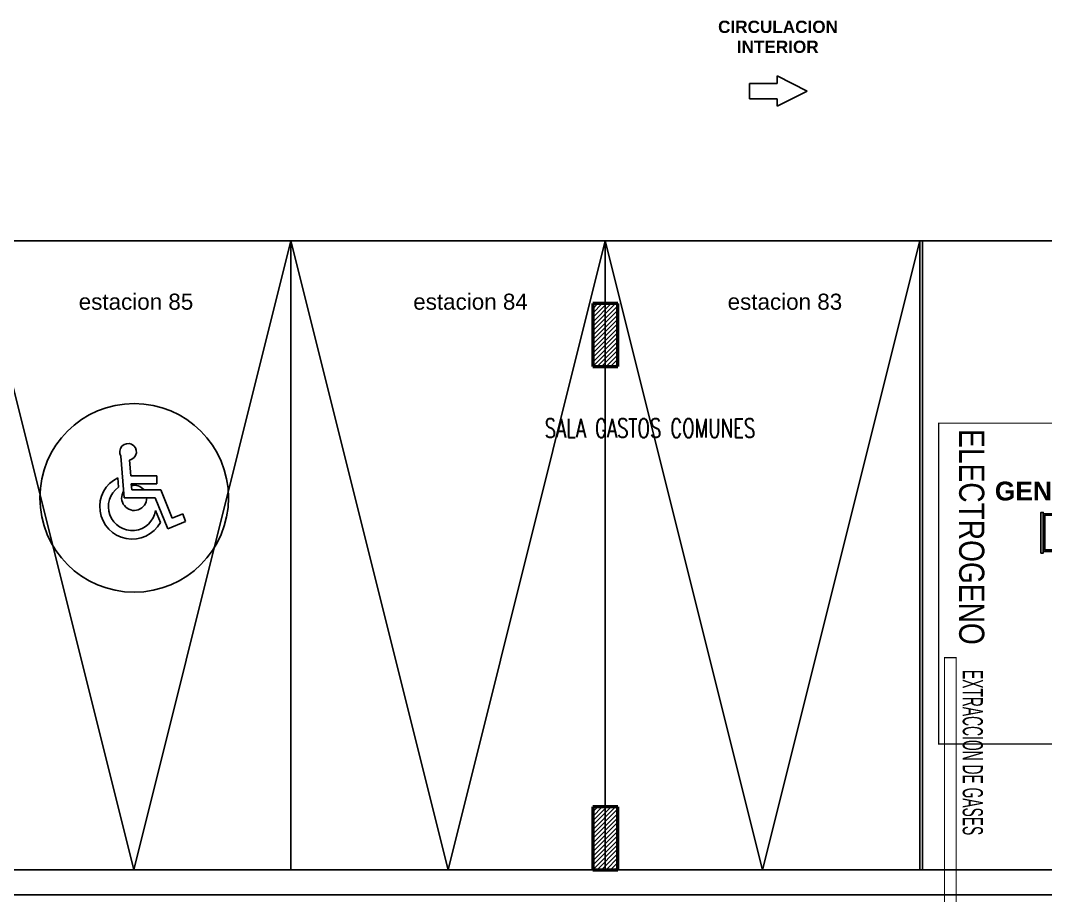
# Model space of a CAD drawing. Header units: millimetres. Extents: x -42700 to 155289, y -7931 to 68797.
# Drawn here: x 13645 to 21795, y 14145 to 21100 of the extents above; entities that cross this region are included whole.
import ezdxf

# ---------------------------------------------------------------- set-up
doc = ezdxf.new("R2010")
doc.units = ezdxf.units.MM
doc.linetypes.add('DASHDOT', pattern=[25.4, 12.7, -6.35, 0, -6.35])
doc.layers.add('01 arquitectura', color=8, linetype='Continuous')
doc.layers.add('3 bandejas', color=113, linetype='Continuous', lineweight=25)
doc.styles.add('ARIAL', font='arial.ttf')
doc.styles.add('Arial_4', font='arial.ttf', dxfattribs={"height": 0.1275})
doc.styles.add('Arial_B', font='arialbd.ttf', dxfattribs={"height": 0.0975})
doc.styles.add('Arial_B_1', font='arialbd.ttf', dxfattribs={"height": 0.15})
doc.styles.add('ROMANS1', font='romans.shx')
doc.styles.add('ROMANT', font='ARIALN.TTF', dxfattribs={"height": 200})

msp = doc.modelspace()

# ---------------------------------------------------------------- hatches: boundary and pattern name
at = {"layer": '01 arquitectura'}
h = msp.add_hatch(dxfattribs=at)
h.set_pattern_fill('_USER', color=9, scale=24.999937, angle=45, style=0, pattern_type=0)
h.set_pattern_definition([(45, (18194.7, 18349.644), (-17.6776, 17.6776), [])])
h.paths.add_polyline_path([(18194.699, 18349.644), (18394.699, 18349.644), (18394.699, 18849.643), (18194.699, 18849.643)])
h = msp.add_hatch(dxfattribs=at)
h.set_pattern_fill('_USER', color=9, scale=24.999937, angle=45, style=0, pattern_type=0)
h.set_pattern_definition([(45, (18194.7, 14349.654), (-17.6776, 17.6776), [])])
h.paths.add_polyline_path([(18194.699, 14349.654), (18394.699, 14349.654), (18394.699, 14849.653), (18194.699, 14849.653)])

# ---------------------------------------------------------------- linework, layer by layer
at = {"layer": '01 arquitectura', "color": 8}
for p, q in [((19901.159, 20539.371), (19661.159, 20659.371)), ((19661.159, 20659.371), (19661.159, 20598.925)), ((19441.16, 20598.925), (19661.159, 20598.925)), ((19441.16, 20478.925), (19441.16, 20598.925)), ((19661.159, 20478.925), (19441.16, 20478.925)), ((19901.159, 20538.478), (19661.159, 20418.479)), ((19661.159, 20418.479), (19661.159, 20478.925)), ((23294.687, 19349.642), (867.003, 19349.642)), ((14544.708, 14349.654), (13294.712, 19349.642)), ((14544.708, 14349.654), (15794.705, 19349.642)), ((15794.705, 19349.642), (15794.705, 14349.654)), ((17044.702, 14349.654), (15794.705, 19349.642)), ((17044.702, 14349.654), (18294.699, 19349.642)), ((18294.699, 19349.642), (18294.699, 14349.654)), ((19544.696, 14349.654), (18294.699, 19349.642)), ((19544.696, 14349.654), (20794.693, 19349.642)), ((20794.693, 19349.642), (20794.693, 14349.654)), ((14443.511, 17637.815), (14468.832, 17305.625)), ((14520.908, 17479.63), (14511.247, 17606.379)), ((14425.056, 17390.038), (14419.272, 17465.926)), ((14729.951, 17479.63), (14520.908, 17479.63)), ((14729.951, 17417.937), (14729.951, 17479.63)), ((14529.206, 17370.776), (14525.611, 17417.937)), ((14525.611, 17417.937), (14729.951, 17417.937)), ((14759.547, 17370.776), (14529.206, 17370.776)), ((14851.362, 17144.978), (14759.547, 17370.776)), ((14468.832, 17305.625), (14715.708, 17305.625)), ((14715.708, 17305.625), (14815.408, 17060.437)), ((14757.461, 17110.183), (14718.787, 17205.294)), ((14815.408, 17060.437), (14957.837, 17117.384)), ((14936.672, 17179.087), (14851.362, 17144.978)), ((14957.837, 17117.384), (14936.672, 17179.087)), ((12294.714, 14349.654), (18194.699, 14349.654)), ((18394.699, 14349.654), (23194.687, 14349.654)), ((23194.687, 14149.655), (867.003, 14149.655)), ((867.003, 14149.655), (23194.687, 14149.655))]:
    msp.add_line(p, q, dxfattribs=at)
at = {"layer": '01 arquitectura', "color": 8, "lineweight": 50}
for p, q in [((18194.699, 18849.643), (18194.699, 18349.644)), ((18394.699, 18849.643), (18194.699, 18849.643)), ((18394.699, 18349.644), (18394.699, 18849.643)), ((18194.699, 18349.644), (18394.699, 18349.644)), ((18194.699, 14849.653), (18194.699, 14349.654)), ((18394.699, 14849.653), (18194.699, 14849.653)), ((18394.699, 14349.654), (18394.699, 14849.653)), ((18194.699, 14349.654), (18394.699, 14349.654))]:
    msp.add_line(p, q, dxfattribs=at)
at = {"layer": '01 arquitectura', "color": 9}
msp.add_lwpolyline([(20794.693, 14349.654), (20817.207, 14349.654), (20817.207, 19349.642), (20794.693, 19349.642)], close=True, dxfattribs=at)
at = {"layer": '01 arquitectura', "color": 6}
msp.add_lwpolyline([(24154.684, 14349.654), (20794.693, 14349.654), (20794.693, 19349.642), (24151.598, 19349.642)], close=True, dxfattribs=at)
at = {"layer": '01 arquitectura', "color": 9, "linetype": 'DASHDOT', "const_width": 10}
for points in [[(20944.681, 17899.645), (21894.679, 17899.645), (21894.679, 15349.652), (20944.681, 15349.652)], [(20992.099, 16035.318), (21084.827, 16035.318), (21084.827, 14019.184), (20992.099, 14019.184)]]:
    msp.add_lwpolyline(points, close=True, dxfattribs=at)
at = {"layer": '01 arquitectura', "color": 8}
msp.add_circle((14548.832, 17305.625), 749.998, dxfattribs=at)
for centre, radius, start, end in [((14500.313, 17671.512), 66.045, 279.5296114, 210.6777104), ((14532.431, 17234.879), 257.27, 116.0940158, 331.008057), ((14532.431, 17234.879), 188.69, 124.6842098, 350.9794263), ((14548.832, 17305.625), 100, 40.8493161, 102.7936884), ((14548.832, 17305.625), 100, 147.4387992, 0)]:
    msp.add_arc(centre, radius, start, end, dxfattribs=at)
at = {"layer": '3 bandejas', "ltscale": 0.01, "elevation": 2502.131}
msp.add_lwpolyline([(21759.199, 16866.924), (21777.448, 16866.924), (21777.448, 16879.822), (21877.447, 16879.822), (21877.447, 16904.822), (21865.447, 16904.822), (21865.447, 16891.822), (21789.448, 16891.822), (21789.448, 17167.821), (21865.447, 17167.821), (21865.447, 17154.821), (21877.447, 17154.821), (21877.447, 17179.821), (21777.448, 17179.821), (21777.448, 16866.924), (21759.199, 16866.924), (21759.199, 17189.793), (21777.448, 17189.793), (21777.448, 17179.821)], dxfattribs=at)

# ---------------------------------------------------------------- texts
at = {"layer": '01 arquitectura', "color": 7, "lineweight": 13, "style": 'ROMANS1', "width": 0.7}
msp.add_text('SALA GASTOS COMUNES', height=150, dxfattribs=at).set_placement((17812.736, 17784.594))
at = {"layer": '01 arquitectura', "color": 9, "style": 'ARIAL', "width": 0.8}
msp.add_text('ELECTROGENO', height=199.9995, rotation=270, dxfattribs=at).set_placement((21108.586, 17851.635, 304.541))
at = {"layer": '01 arquitectura', "color": 9, "linetype": 'DASHDOT', "style": 'ROMANT', "width": 0.6}
msp.add_text('EXTRACCION DE GASES', height=159.9996, rotation=270.000028, dxfattribs=at).set_placement((21136.964, 15937.214))
at = {"layer": '01 arquitectura', "color": 8, "attachment_point": 1}
for s, insert, char_height, width, style in [('CIRCULACION ', (19191.679, 21099.009), 97.49976, 1208.54088, 'Arial_B'), ('INTERIOR', (19340.507, 20940.26), 97.4998, 799.68128, 'Arial_B'), ('estacion 85', (14107.599, 18928.938), 127.49968, 1130.37655, 'Arial_4'), ('estacion 84', (16767.592, 18928.938), 127.49968, 1130.37655, 'Arial_4'), ('estacion 83', (19267.586, 18928.938), 127.49968, 1130.37655, 'Arial_4'), ('GENERADOR', (21392.389, 17435.132), 149.9996, 1677.5269, 'Arial_B_1')]:
    msp.add_mtext(s, dxfattribs=dict(at, insert=insert, char_height=char_height, width=width, style=style))

doc.saveas('drawing.dxf')
